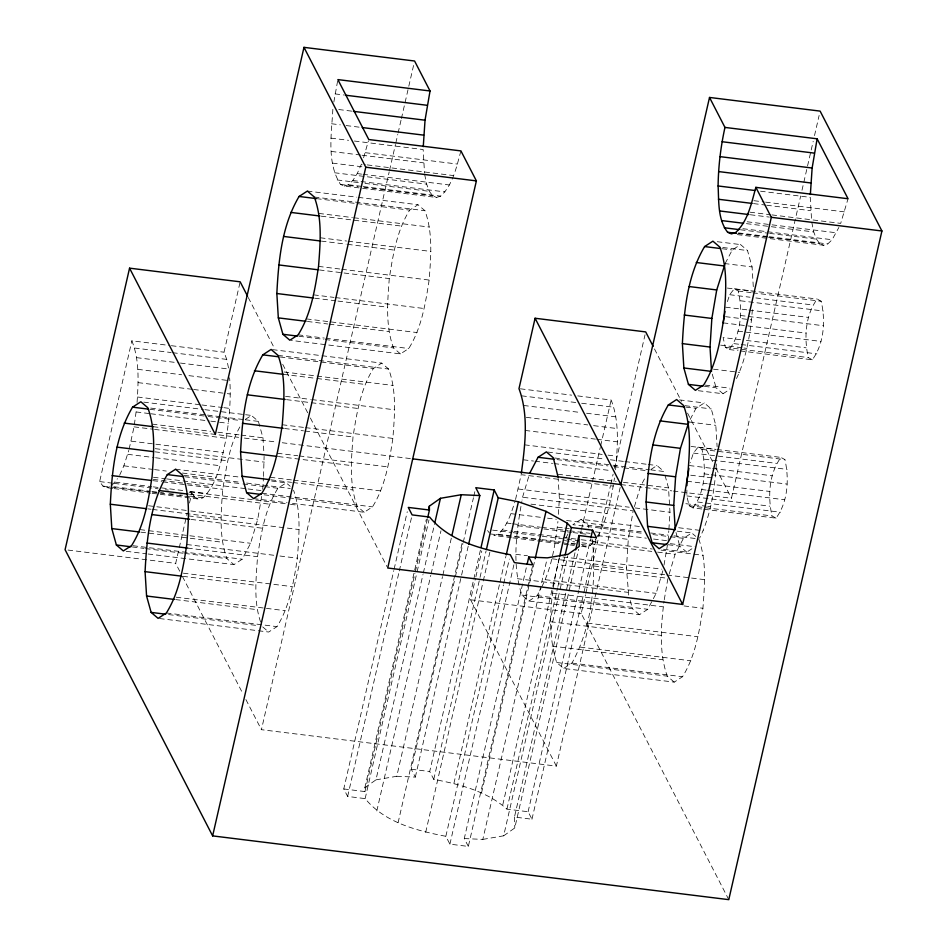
<?xml version="1.0" encoding="UTF-8"?>
<svg xmlns="http://www.w3.org/2000/svg" width="947" height="947" viewBox="0 0 947 947"><rect width="100%" height="100%" fill="white"/><g stroke="black" fill="none" stroke-linecap="round" stroke-linejoin="round"><path stroke-width="0.71" stroke-dasharray="4.74 3.55" d="M701.763 508.989L693.026 507.912L689.073 505.686L686.847 495.92L686.895 490.049M693.026 507.912C705.113 491.777 706.355 468.564 701.976 449.387L698.022 447.162L693.393 453.08L690.245 462.775M740.59 339.713L723.117 337.558L725.343 347.324L729.297 349.55C741.383 333.403 742.626 310.202 738.246 291.013L734.292 288.788L729.663 294.706L726.965 303.028M775.984 518.163L772.03 515.937C767.65 496.749 768.893 473.547 780.967 457.413L784.921 459.626C789.301 478.815 788.058 502.028 775.984 518.163L703.219 509.166M812.254 359.789L808.3 357.575C803.92 338.387 805.163 315.173 817.237 299.039L821.191 301.264C825.571 320.441 824.328 343.654 812.254 359.789L739.489 350.804M137.066 402.451C138.38 381.937 139.671 360.274 131.87 340.813L169.915 345.513M152.124 493.304L198.941 499.081L203.096 497.767C218.686 482.319 221.527 458.715 226.215 438.248C229.387 418.302 231.21 397.977 229.612 377.794M460.94 150.916C456.466 166.636 453.199 184.582 440.663 196.124L436.508 197.45L344.341 186.062L340.518 184.44C326.36 162.399 331.663 133.622 332.87 108.81M615.586 469.807C617.491 446.676 619.8 422.113 611.146 400.025L577.492 395.87M261.644 496.441L257.75 519.24L250.588 543.27L242.231 559.203L233.933 564.601L226.972 558.647C218.828 536.44 221.018 512.386 222.758 489.279C226.428 467.652 229.233 444.948 240.574 425.736M260.591 621.966C253.429 601.002 256.152 578.38 257.525 556.706C261.183 533.161 265.065 508.811 277.909 488.261L286.207 482.863L290.184 486.261M262.71 489.315L263.444 477.88M263.538 476.448L264.106 456.418M159.558 618.545L268.699 632.028L276.986 626.63C289.841 606.068 293.724 581.73 297.382 558.174C298.98 535.552 301.395 511.972 293.546 490.179M364.181 512.268L357.22 506.314C349.088 484.106 351.278 460.053 353.006 436.958C356.676 413.401 360.558 389.063 373.402 368.501L381.7 363.103L388.661 369.058C396.805 391.265 394.603 415.319 392.875 438.414C389.205 461.97 385.334 486.308 372.479 506.87L364.181 512.268L288.515 502.916M400.451 353.906L393.49 347.94C385.358 325.732 387.548 301.691 389.276 278.584C392.946 255.039 396.829 230.689 409.672 210.127L417.97 204.73L424.931 210.696C433.075 232.903 430.873 256.945 429.145 280.052C425.475 303.596 421.604 327.946 408.749 348.508L400.451 353.906L291.309 340.423M662.864 570.745L656.129 593.367L647.76 609.3L639.462 614.698L528.864 601.037L521.904 595.083C511.794 564.897 516.328 532.178 521.821 501.508M698.708 538.914C706.841 561.121 704.651 585.175 702.923 608.27C699.253 631.827 695.37 656.164 682.527 676.726L674.228 682.124L563.631 668.464L556.67 662.509C545.874 628.559 551.284 591.532 559.428 557.594M541.66 587.057C552.042 566.922 555.368 543.756 557.925 521.466M558.375 514.316L559.381 498.584L558.174 478.531M591.911 538.926L592.668 541.66C595.817 582.677 592.313 626.571 571.929 663.066L563.631 668.464M628.69 595.071L626.452 567.975L628.287 539.388L633.152 510.895L522.555 497.234L522.069 500.087M674.228 682.124L667.268 676.17C658.852 652.116 660.935 625.943 664.025 601.108M668.156 540.844L668.795 530.841M668.89 529.409L669.991 512.244L668.511 487.894L664.699 474.222M716.37 463.971C714.654 489.208 710.937 515.322 699.573 538.145M736.482 378.551C746.863 356.853 750.663 332.302 752.463 308.462M129.135 449.067L134.048 426.86L136.451 409.234M333.853 102.039L337.866 79.595M597.462 536.748C607.429 518.755 611.419 498.086 614.485 477.939M664.013 565.063L667.422 545.117M664.273 599.688L667.919 578.321L557.321 564.661M515.547 499.519L521.158 474.684L613.325 486.071M112.622 488.427L106.774 487.705L102.963 486.083L99.636 481.585L131.87 340.813M179.729 571.219L175.68 563.358L187.198 513.085M189.495 503.035L191.803 492.973L188.879 492.618M180.451 363.068L228.724 369.034L226.747 359.398L224.037 352.201L240.159 281.815M620.19 487.445L556.374 766.111L261.431 729.687L389.205 171.821M389.537 170.389L395.467 144.477M395.799 143.044L397.776 134.403M398.095 132.971L401.066 120.02M401.398 118.576L413.922 63.887M532.486 566.33L468.339 846.429L449.908 844.156L445.848 836.296C416.739 830.732 384.671 822.517 365.151 798.617L347.644 796.451L343.773 788.958L393.786 570.615M394.106 569.183L407.269 511.723M347.644 796.451L398.959 572.367M399.291 570.923L411.46 517.772M343.773 788.958L364.95 791.574L364.844 787.703L426.363 519.086M364.95 791.574L414.964 573.231M415.295 571.799L427.464 518.648M365.151 798.617L416.798 573.089M417.13 571.657L428.979 519.939M364.844 787.703L375.959 779.855L423.001 574.45M423.333 573.006L434.519 524.165M376.823 810.928L430.778 575.35M431.098 573.906L440.971 530.817M375.959 779.855L396.781 776.268L442.509 576.605M442.841 575.172L451.399 537.825M398.083 822.765L462.231 542.655M396.781 776.268L415.331 777.096L411.27 769.236L455.034 578.191M455.353 576.747L462.929 543.708M463.261 542.276L473.453 497.743M473.784 496.311L475.098 490.57M415.331 777.096L468.292 545.827M574.995 552.752L514.458 817.06L531.977 819.226L528.106 811.733L506.929 809.117C487.054 791.325 459.532 784.163 433.762 779.381L429.713 771.509L473.464 580.464M473.796 579.031L480.697 548.869M556.374 766.111L470.612 599.794L475.548 578.25M475.879 576.818L481.798 550.953M433.762 779.381L486.071 550.976M425.688 832.342L482.934 582.393M483.266 580.961L489.848 552.231M453.921 783.335L499.649 583.66M499.98 582.227L505.899 556.374M445.848 836.296L503.425 584.915M503.757 583.482L509.344 559.061M449.908 844.156L514.055 564.045M468.339 846.429L464.279 838.569L526.792 565.643M481.538 792.899L529.231 584.619M529.562 583.174L534.83 560.198M464.279 838.569L482.828 839.397L546.987 559.286M502.786 804.749L552.468 587.838M552.799 586.406L559.381 557.676M506.929 809.117L557.594 587.898M557.925 586.465L564.838 556.291M482.828 839.397L503.662 835.81L567.809 555.7M580.547 533.611L581.198 530.746M581.529 529.302L592.064 483.337M592.384 481.905L600.28 447.434M600.611 445.99L611.146 400.025M503.662 835.81L514.766 827.962L568.721 592.384M569.052 590.952L578.593 549.296M528.106 811.733L578.771 590.514M579.102 589.081L590.62 538.807M531.977 819.226L596.125 539.115M728.776 899.65L581.209 613.467L585.495 594.787M585.814 593.355L610.495 485.622M610.827 484.177L613.123 474.127M614.437 468.374L645.037 334.788M706.711 495.174L731.451 498.24L800.665 196.017M801.991 190.264L810.881 151.402M811.212 149.969L813.189 141.328M814.515 135.575L819.131 115.427M119.642 475.228L123.856 465.829L128.792 450.381M363.589 157.794L368.419 140.843M771.935 214.898L840.687 223.385L848.038 198.74M522.555 497.234L529.716 473.192M634.419 506.657L640.314 486.865L646.103 475.832M669.186 574.083L675.081 554.291L683.45 538.358L691.736 532.96L695.725 536.357M511.427 537.695L493.872 535.517L498.039 534.203C507.497 526.118 510.918 513.475 514.86 502.147M344.341 186.062L348.496 184.736L352.84 180.522L357.208 173.585L361.423 164.186L365.814 164.731M737.287 234.607L823.606 245.261L827.761 243.947L832.105 239.733L838.888 227.422M565.773 538.168L568.342 533.268M528.864 601.037L537.162 595.639L541.021 588.288M725.177 263.455L732.256 249.984L740.554 244.586L747.514 250.541L752.084 266.947L753.303 287M690.197 419.379L695.986 408.346L704.284 402.949L711.244 408.915L715.814 425.321L717.116 446.806M111.805 485.539L117.464 478.697M581.647 546.36L586.039 546.904L590.206 545.59L596.728 537.908M245.522 419.284L251.44 415.437L258.401 421.391L262.97 437.798L264.024 454.986M698.306 390.697L723.034 393.751L730.149 389.122M651.051 469.392L656.981 465.533L663.942 471.488L650.838 469.866M639.355 526.485L581.138 519.299L572.852 524.697L644.149 533.504M663.48 549.248L686.764 552.125L693.879 547.496M106.774 487.705L109.544 486.817M335.013 93.907L343.797 94.984M338.73 109.532L351.893 111.166M331.509 123.749L340.293 124.838M346.14 125.56L359.315 127.182M330.988 138.144L348.543 140.31M354.403 141.032L423.155 149.531L424.528 173.052M760.524 191.199L810.265 197.355L811.626 220.864M365.329 152.692L457.496 164.068M753.895 200.693L764.134 201.948M765.59 202.137L844.594 211.891M331.332 151.437L360.594 155.048M362.05 155.237L423.498 162.825M753.54 203.593L765.247 205.037M766.703 205.227L810.596 210.648M367.27 164.908L453.589 175.574M749.988 212.187L770.467 214.72M332.515 163.121L363.234 166.921M750.332 214.744L769.355 217.088M357.208 173.585L361.6 174.13M363.056 174.307L449.375 184.973M747.23 221.764L770.645 224.664M772.101 224.841L836.473 232.796M334.492 172.745L426.659 184.132L429.358 191.33L432.684 195.828L436.508 197.45M746.461 223.646L769.875 226.534M771.332 226.712L813.757 231.956L816.468 239.153L819.782 243.651L823.606 245.261M352.84 180.522L445.007 191.91M742.874 228.701L832.105 239.733M337.191 179.954L359.138 182.664M364.997 183.387L429.358 191.33M740.388 229.754L768.183 233.187M769.651 233.376L816.468 239.153M348.496 184.736L361.659 186.358M363.127 186.547L440.663 196.124M738.518 232.915L767.78 236.537M769.248 236.714L827.761 243.947M340.518 184.44L358.073 186.606M363.932 187.328L432.684 195.828M737.867 233.53L767.117 237.141M768.585 237.318L819.782 243.651M307.373 191.069L356.853 197.177M358.297 197.367L417.97 204.73M717.27 241.71L740.554 244.586M314.333 197.023L424.931 210.696M722.774 247.487L747.514 250.541M316.535 198.621L355.823 203.475M357.279 203.652L409.672 210.127M722.076 248.718L732.256 249.984M318.902 213.43L352.367 217.573M353.823 217.751L429.5 227.091M724.431 263.526L752.084 266.947M321.27 216.176L401.315 226.061M734.292 288.788L817.237 299.039M320.382 237.792L346.578 241.023M348.034 241.201L430.98 251.452M727.367 288.066L752.107 291.12M738.246 291.013L751.338 292.635M752.794 292.812L821.191 301.264M321.388 241.106L346.128 244.16M347.585 244.35L394.153 250.103M729.663 294.706L750.036 297.228M755.86 297.95L812.621 304.958M740.471 300.779L823.417 311.03M725.615 307.183L747.443 309.882M748.899 310.06L808.56 317.434M740.376 315.469L823.322 325.721M318.547 266.391L340.375 269.078M341.831 269.268L429.145 280.052M725.532 316.665L751.729 319.897M319.423 269.954L389.276 278.584M723.224 322.868L806.169 333.107M737.973 331.154L820.931 341.405M746.402 340.435L806.075 347.809M733.925 343.631L739.749 344.341M741.205 344.53L816.87 353.87M313.682 294.872L334.054 297.394M335.51 297.571L424.28 308.533M720.667 345.146L742.495 347.845M743.951 348.023L746.863 348.389M725.343 347.324L808.3 357.575M314.688 298.198L336.516 300.886M337.972 301.075L387.441 307.183M729.297 349.55L738.033 350.627M306.52 318.914L417.118 332.575M713.505 369.188L739.702 372.42M307.432 321.471L327.804 323.992M329.26 324.17L388.921 331.533M298.151 334.836L324.348 338.079M325.804 338.257L408.749 348.508M705.136 385.121L729.877 388.175M298.909 336.256L323.637 339.31M325.093 339.5L393.49 347.94M704.438 386.352L716.074 387.797L723.034 393.751M272.547 349.621L320.571 355.551M322.027 355.729L381.7 363.103M679.544 399.894L704.284 402.949M278.063 355.397L388.661 369.058M685.048 405.671L711.244 408.915M280.265 356.995L373.402 368.501M685.794 407.092L695.986 408.346M171.371 345.702L224.037 352.201M520.436 388.815L571.645 395.148M134.581 348.023L171.158 352.533M172.614 352.71L226.747 359.398M521.679 395.834L575.812 402.522M581.659 403.244L613.845 407.222M284.088 371.982L393.23 385.465M689.617 422.078L715.814 425.321M283.544 374.361L315.564 378.315M317.008 378.492L365.033 384.435M136.557 357.646L178.983 362.89M523.655 405.47L580.712 412.513M586.572 413.235L615.822 416.846M137.741 369.33L181.635 374.752M188.95 375.651L228.452 380.54M526.307 417.331L587.756 424.919M593.603 425.641L617.006 428.541M698.022 447.162L715.482 449.316M716.938 449.494L780.967 457.413M285.568 396.331L310.308 399.397M311.752 399.575L394.71 409.814M691.097 446.439L715.837 449.494M701.976 449.387L784.921 459.626M286.574 399.658L309.847 402.534M311.303 402.712L357.871 408.465M138.084 382.624L192.205 389.312M193.673 389.489L225.86 393.467M227.316 393.644L230.251 394.011M525.183 430.447L595.403 439.124M596.859 439.301L617.349 441.835M693.393 453.08L776.351 463.332M704.201 459.153L787.146 469.392M137.564 397.018L200.468 404.783M201.924 404.973L222.415 407.494M223.871 407.683L229.73 408.406M524.662 444.841L602.197 454.418M608.045 455.14L616.828 456.229M689.345 465.545L711.173 468.244M712.629 468.422L772.29 475.796M143.755 402.132L203.416 409.495M204.872 409.684L244.172 414.537M245.616 414.715L251.44 415.437M547.828 452.05L604.588 459.058M610.413 459.78L623.505 461.402M624.961 461.58L646.789 464.279M648.245 464.456L656.981 465.533M704.106 473.843L709.919 474.565M711.375 474.743L787.052 484.083M150.715 408.086L206.02 414.916M207.476 415.094L220.568 416.716M222.024 416.893L243.853 419.592M245.309 419.77L258.401 421.391M554.788 458.005L611.549 465.013M613.005 465.202L649.382 469.688M282.277 424.753L304.105 427.452M305.561 427.63L392.875 438.414M690.718 475.216L712.546 477.904M150.017 409.329L206.766 416.337M208.222 416.514L240.242 420.468M557.002 459.603L607.938 465.9M613.751 466.611L622.487 467.688M623.943 467.877L645.771 470.564M284.609 428.506L303.525 430.838M304.981 431.027L353.006 436.958M136.202 411.957L149.366 413.579M150.833 413.756L209.346 420.989M210.814 421.166L218.13 422.078M219.586 422.255L228.369 423.345M523.3 459.78L533.54 461.047M535.008 461.225L552.563 463.391M554.019 463.568L611.075 470.623M686.954 481.23L707.326 483.751M708.782 483.929L769.899 491.481M701.703 489.528L706.071 490.061M707.527 490.238L784.661 499.767M152.372 424.138L210.589 431.323M217.857 432.223L239.686 434.922M241.142 435.099L262.97 437.798M557.901 474.234L616.118 481.419M623.398 482.319L668.511 487.894M153.284 426.695L238.597 437.348M244.421 438.07L276.441 442.024M282.265 442.746L411.022 458.656M620.853 484.568L671.79 490.866M673.246 491.043L705.255 494.997M134.048 426.86L153.071 429.216M154.539 429.393L226.215 438.248M686.847 495.92L769.804 506.172M697.655 501.993L780.6 512.244M277.412 453.246L297.784 455.756M299.24 455.933L388.01 466.907M685.853 503.697L706.225 506.219M707.681 506.396L710.593 506.752M689.073 505.686L772.03 515.937M278.406 456.561L351.171 465.557M131.207 441.172L223.374 452.559M518.305 488.995L610.472 500.383M155.308 448.665L264.45 462.148M559.381 498.584L629.234 507.213M635.058 507.935L669.991 512.244M154.858 451.814L227.623 460.798M127.762 454.323L154.101 457.579M155.557 457.756L219.929 465.711M530.959 504.135L607.027 513.534M270.25 477.276L292.078 479.975M293.534 480.153L380.848 490.937M678.691 527.739L703.432 530.793M271.162 479.845L291.534 482.354M292.99 482.532L352.651 489.907M175.609 469.191L239.638 477.11M271.659 481.064L286.207 482.863M677.188 531.16L691.736 532.96M123.856 465.829L153.118 469.44M154.586 469.617L166.281 471.061M182.38 473.05L216.023 477.217M510.966 513.653L541.684 517.441M547.532 518.163L556.315 519.252M566.555 520.519L603.132 525.029M184.026 475.335L240.775 482.343M246.599 483.065L290.255 488.463M581.138 519.299L588.099 525.254L643.404 532.084M650.684 532.983L668.144 535.138M673.968 535.86L695.796 538.559M184.772 476.755L241.532 483.763M242.988 483.941L263.361 486.462M264.817 486.64L277.909 488.261M652.885 534.582L668.89 536.558M670.346 536.736L683.45 538.358M153.473 477.264L165.121 478.709M166.577 478.886L246.611 488.77M248.067 488.948L261.159 490.57M557.558 527.183L563.37 527.905M564.826 528.083L569.194 528.627M595.391 531.859L646.328 538.156M653.596 539.044L666.7 540.666M153.296 479.383L185.482 483.361M186.938 483.538L211.808 486.616M506.752 523.052L511.131 523.584M512.599 523.774L540.394 527.207M541.862 527.384L568.188 530.64M569.656 530.817L590.135 533.35M261.881 493.209L372.479 506.87M670.322 543.673L695.062 546.727M152.905 480.65L161.629 481.739M163.085 481.916L222.758 489.279M517.689 525.715L542.43 528.781M543.886 528.959L565.714 531.658M567.17 531.835L571.526 532.368M572.982 532.557L588.998 534.534M597.723 535.611L628.287 539.388M264.083 494.808L287.367 497.684M288.823 497.862L357.22 506.314M668.168 544.726L679.804 546.159L686.764 552.125M253.583 498.607L287.059 502.739M115.285 482.165L151.851 486.687M153.319 486.865L184.038 490.653M189.897 491.386L207.452 493.553M502.384 529.989L512.623 531.255M514.091 531.433L569.68 538.298M571.136 538.476L579.919 539.565M581.387 539.743L594.55 541.376M190.051 491.919L289.013 504.147M290.457 504.325L297.737 505.225M592.668 541.66L652.341 549.023M661.065 550.112L703.278 555.321M99.636 481.585L112.8 483.219M114.267 483.396L158.149 488.818M165.465 489.717L168.388 490.084M492.582 530.131L511.605 532.486M513.073 532.664L540.867 536.097M542.323 536.274L578.901 540.796M189.507 494.298L269.552 504.183M564.483 540.619L574.675 541.885M581.943 542.785L651.796 551.414M657.62 552.125L675.081 554.291M113.865 486.734L150.431 491.256M151.899 491.434L159.214 492.345M160.67 492.523L163.606 492.878M169.454 493.612L173.846 494.145M179.693 494.867L182.617 495.234M189.933 496.133L203.096 497.767M498.039 534.203L540.465 539.435M541.921 539.624L560.944 541.968M571.183 543.235L575.575 543.779M581.422 544.501L590.206 545.59M102.963 486.083L158.551 492.949M160.019 493.127L195.129 497.471L198.941 499.081M490.061 533.907L536.878 539.683M538.334 539.873L574.912 544.383M114.09 488.605L150.668 493.127M512.895 537.872L562.636 544.016M564.092 544.194L568.484 544.738M569.952 544.916L574.332 545.46M148.608 505.757L189.353 510.788M190.809 510.966L257.75 519.24M562.873 556.931L661.835 569.159M148.158 508.894L151.07 509.249M152.526 509.427L220.923 517.879M515.855 554.315L527.491 555.759M552.231 558.813L626.452 567.975M188.619 515.914L299.216 529.574M594.148 566.01L665.457 574.817M666.913 575.007L704.757 579.671M191.081 519.418L262.39 528.225M139.99 529.61L147.27 530.509M148.726 530.687L250.588 543.27M545.519 579.706L656.129 593.367M140.902 532.167L222.403 542.24M517.334 578.676L627.932 592.337M186.784 544.513L274.097 555.297M279.921 556.019L297.382 558.174M684.006 605.938L702.923 608.27M187.672 548.088L257.525 556.706M552.456 593.142L663.054 606.814M133.077 545.721L242.231 559.203M537.162 595.639L647.76 609.3M132.379 546.964L144.015 548.396M145.471 548.573L183.316 553.249M184.772 553.427L226.972 558.647M521.904 595.083L632.501 608.743L639.462 614.698M126.247 551.296L146.619 553.817M148.075 553.995L233.933 564.601M67.995 550.053L175.68 563.358M470.612 599.794L581.209 613.467M183.375 573.184L292.516 586.667M587.448 623.102L698.046 636.763M182.925 576.321L255.69 585.305M550.621 621.741L661.219 635.413M176.213 597.214L264.982 608.187M266.438 608.365L285.355 610.697M580.286 647.132L690.884 660.793M175.669 599.593L257.17 609.667M552.101 646.103L662.699 659.763M166.388 612.969L276.986 626.63M571.929 663.066L682.527 676.726M168.602 614.567L258.827 625.707M556.67 662.509L667.268 676.17M411.27 769.236L429.713 771.509M582.227 545.294L586.039 546.904M262.733 626.926L268.699 632.028M487.563 530.533L489.232 532.782M191.803 492.973L195.129 497.471M654.472 348.946L681.485 401.327M687.558 413.117L713.221 462.882M715.92 468.114L731.451 498.24M248.268 297.536L274.594 348.603M282.703 364.323L307.692 412.774M310.391 418.018L387.051 566.708M182.428 576.463L243.201 694.317M245.9 699.561L261.431 729.687M712.274 374.124L716.074 387.797M676.004 532.498L679.804 546.159M630.217 600.54L632.501 608.743M588.099 525.254L588.868 527.988M811.78 222.332L813.757 231.956M424.682 174.508L426.659 184.132M514.458 817.06L514.766 827.962"/><path stroke-width="1.42" d="M686.918 485.645L686.954 481.23M423.262 146.655L425.037 120.198L430.033 90.983L414.585 61.01L303.975 47.35L215.312 434.472L129.561 268.155L240.159 281.815L247.593 296.222M724.964 127.419L817.131 138.807L848.038 198.74L755.872 187.352C751.409 203.072 748.13 221.018 735.594 232.56L731.439 233.885L727.616 232.264C717.625 219.302 718.939 201.462 718.098 185.967C718.382 166.27 720.714 146.643 724.964 127.419L709.516 97.446L820.114 111.107L881.917 230.985L728.776 899.65L212.637 835.893L65.083 549.698L129.561 268.155M810.36 194.466L812.135 168.021L817.131 138.807M110.326 504.218C111.995 471.085 115.297 436.271 132.544 407.163L140.843 401.765L147.803 407.731C155.947 429.938 153.757 453.98 152.017 477.087C148.359 500.632 144.477 524.981 131.621 545.543L123.335 550.941L116.374 544.975L111.805 528.58L110.326 504.218L146.702 508.717M145.08 571.645C146.761 538.512 150.064 503.697 167.311 474.589L175.609 469.191L182.57 475.157C190.714 497.364 188.524 521.406 186.784 544.513C183.126 568.058 179.243 592.408 166.388 612.969L158.102 618.367L151.129 612.401L146.572 596.006L145.08 571.645L181.469 576.143M240.574 451.885C242.254 418.763 245.557 383.949 262.804 354.841L271.102 349.443L278.063 355.397C286.195 377.604 284.005 401.658 282.277 424.753C278.607 448.31 274.725 472.648 261.881 493.209L253.583 498.607L246.622 492.653L242.053 476.246L240.574 451.885L276.962 456.383M276.844 293.523C278.525 260.389 281.827 225.575 299.074 196.467L307.373 191.069L314.333 197.023C322.465 219.231 320.275 243.284 318.547 266.391C314.877 289.936 311.007 314.286 298.151 334.836L289.853 340.233L282.893 334.279L278.323 317.872L276.844 293.523L313.232 298.009M646.103 501.993C647.784 468.86 651.086 434.046 668.333 404.937L676.632 399.539L683.592 405.494C691.736 427.701 689.534 451.755 687.806 474.849C684.148 498.406 680.266 522.744 667.41 543.306L659.124 548.704L652.152 542.749L647.594 526.343L646.103 501.993L673.755 505.402L675.235 529.764L647.594 526.343M682.385 343.619C684.054 310.486 687.356 275.672 704.604 246.563L712.902 241.165L719.862 247.131C728.006 269.339 725.816 293.381 724.076 316.487C720.418 340.032 716.536 364.382 703.68 384.944L695.394 390.342L688.433 384.375L683.864 367.969L682.385 343.619L710.025 347.04L711.505 371.39L683.864 367.969M673.755 505.402L675.59 476.803L680.455 448.322L688.907 421.829M710.025 347.04L711.86 318.441L716.725 289.948L725.177 263.455M521.347 473.334C524.993 445.469 528.982 415.615 518.98 388.637L535.091 318.251L645.7 331.912L653.122 346.318M687.167 479.809L688.907 468.398M723.224 322.868L724.964 311.456M212.637 835.893L365.791 167.217L303.975 47.35M430.033 90.983L337.866 79.595L368.774 139.529L460.94 150.916L476.388 180.889L387.725 568.011L682.657 604.446L771.32 217.313L755.872 187.352M428.671 509.036L429.334 506.16L440.438 498.311L461.26 494.725L479.809 495.553L468.623 544.395M427.795 517.216L429.441 510.031L429.334 506.16M434.839 522.732L440.438 498.311M452.05 534.948L461.26 494.725M481.029 547.425L494.192 489.966L475.761 487.693L479.809 495.553M486.403 549.544L498.24 497.826L494.192 489.966M506.231 554.93L518.4 501.792L498.24 497.826M527.124 564.211L528.769 557.025L547.307 557.854L568.141 554.267L579.244 546.419L578.937 535.517L596.456 537.671L592.585 530.178L571.408 527.562L567.277 523.194L546.017 511.356L518.4 501.792M535.162 558.754L546.017 511.356M559.701 556.232L567.277 523.194M565.158 554.859L571.408 527.562M575.658 549.876L578.937 535.517M590.952 537.363L592.585 530.178M709.516 97.446L620.853 484.568L412.49 458.833M529.716 473.192L538.085 457.271L546.372 451.873L553.332 457.827L558.079 477.099M345.253 95.174L427.18 105.295M722.123 141.73L814.29 153.106M353.349 111.344L425.037 120.198M719.969 156.634L812.135 168.021M362.239 127.549L423.676 135.137M718.619 171.573L810.786 182.96M718.098 185.967L754.664 190.477M718.43 199.261L752.072 203.416M365.791 167.217L476.388 180.889M719.613 210.944L748.876 214.555M771.32 217.313L881.917 230.985M721.59 220.568L743.537 223.279M724.301 227.765L738.92 229.576M727.616 232.264L736.399 233.353M299.074 196.467L316.535 198.621M704.604 246.563L720.62 248.54M290.705 212.4L319.814 215.999M696.246 262.497L723.887 265.918M283.544 236.43L319.932 240.929M689.085 286.539L716.725 289.948M278.678 264.923L317.967 269.777M684.208 315.02L711.86 318.441M278.323 317.872L305.976 321.293M282.893 334.279L297.453 336.078M688.433 384.375L702.982 386.175M262.804 354.841L278.809 356.818M668.333 404.937L684.35 406.914M254.435 370.762L283.544 374.361M659.976 420.87L687.617 424.28M247.274 394.804L285.118 399.48M652.814 444.901L680.455 448.322M132.544 407.163L148.561 409.14M538.085 457.271L554.09 459.248M242.408 423.285L283.153 428.328M647.937 473.393L675.59 476.803M124.187 423.096L153.284 426.695M117.026 447.138L153.402 451.624M242.053 476.246L269.706 479.656M167.311 474.589L183.327 476.566M429.441 510.031L408.264 507.414L412.123 514.908L429.63 517.062C449.15 540.974 481.218 549.189 510.326 554.753L514.387 562.613L532.818 564.885L528.769 557.025M112.148 475.619L151.449 480.472M246.622 492.653L261.171 494.452M652.152 542.749L666.712 544.549M158.954 490.522L188.051 494.121M151.792 514.564L189.625 519.24M111.805 528.58L139.446 531.989M146.915 543.045L187.672 548.088M116.374 544.975L130.923 546.774M146.572 596.006L174.212 599.415M151.129 612.401L165.689 614.201M535.091 318.251L682.657 604.446"/></g></svg>
